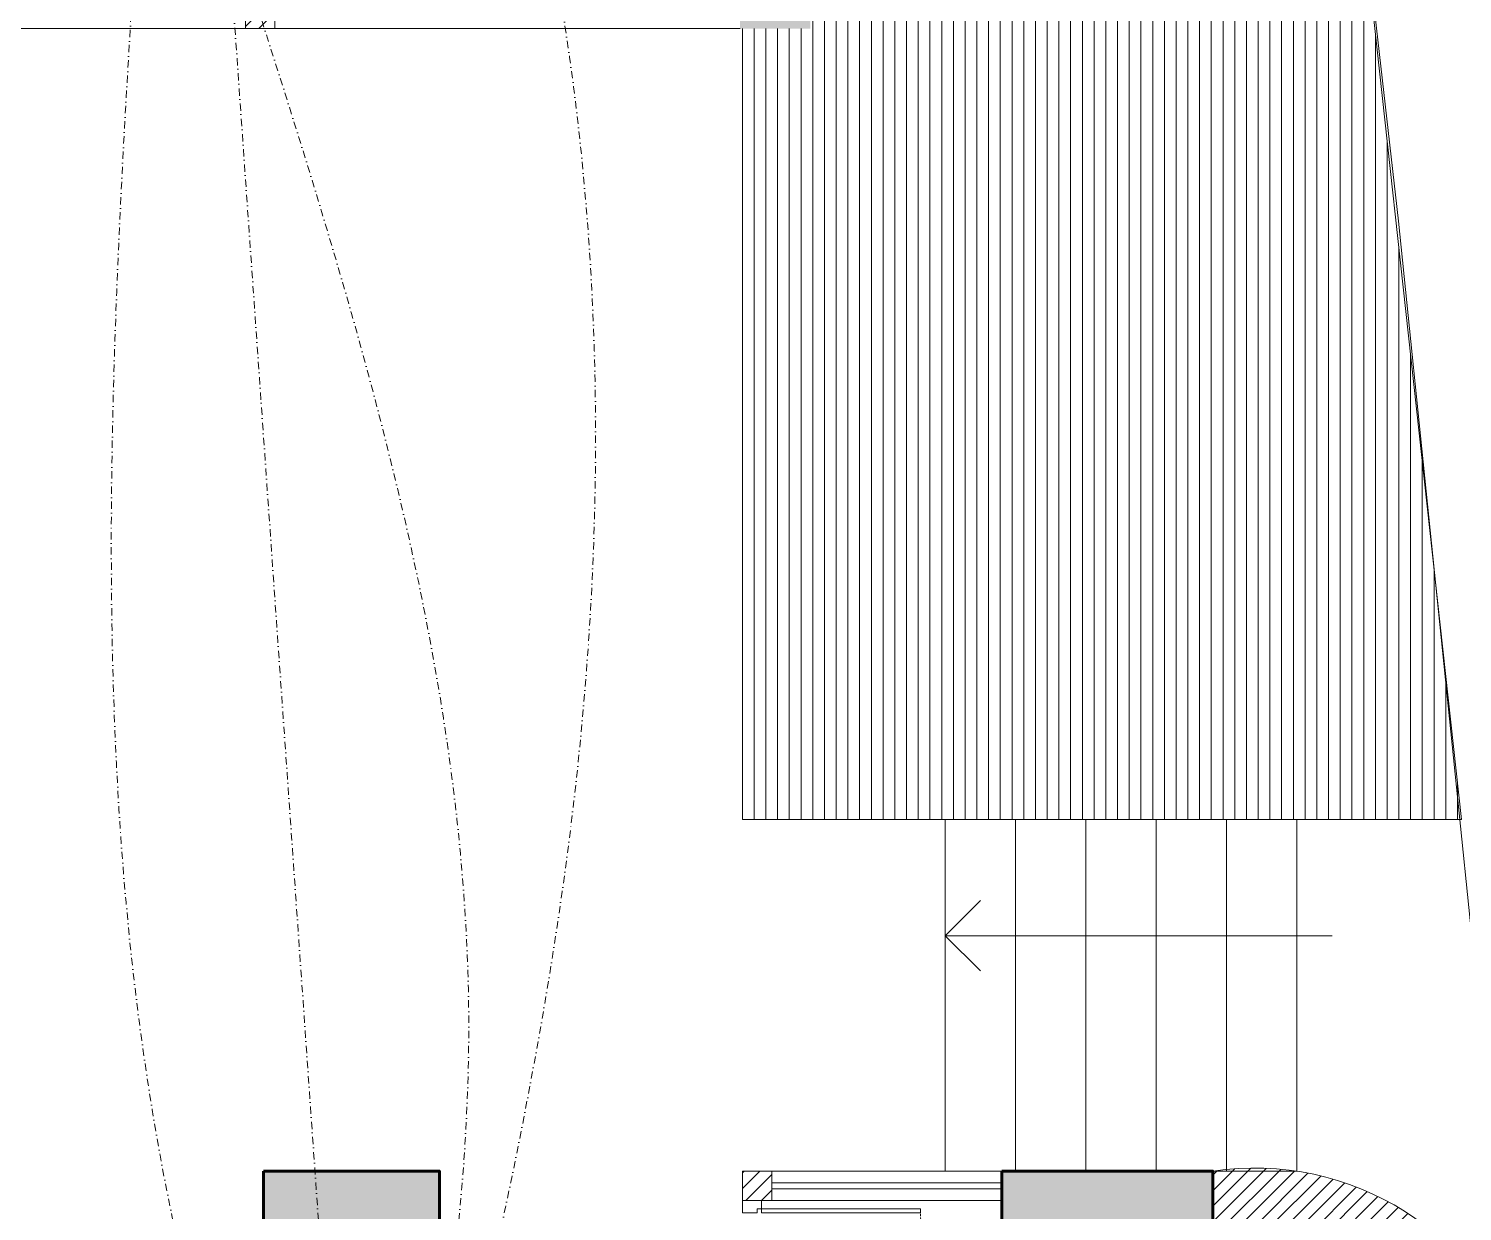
# Model space of a CAD drawing. Header units: inches. Extents: x 109699 to 44449955, y -10987 to 15824140.
# Drawn here: x 194714.3 to 194958.9, y -3618.6 to -3416.7 of the extents above; entities that cross this region are included whole.
import ezdxf

# ---------------------------------------------------------------- set-up
doc = ezdxf.new("R2010")
doc.units = ezdxf.units.IN
doc.header["$LTSCALE"] = 5
doc.header["$MEASUREMENT"] = 0
doc.linetypes.add('DASHDOT', pattern=[1, 0.5, -0.25, 0, -0.25])
doc.linetypes.add('HIDDEN', pattern=[0.375, 0.25, -0.125])
for name, color, linetype, lineweight in [('@NORMAL', 7, 'Continuous', 5), ('cloumn', 253, 'Continuous', 60), ('door', 8, 'Continuous', 9), ('DOOR1', 34, 'Continuous', 9), ('glass', 140, 'Continuous', 18), ('ha', 252, 'Continuous', 5), ('HATCH2', 253, 'Continuous', 15), ('Low height wall', 7, 'Continuous', 9), ('SB', 1, 'DASHDOT', 20), ('STAIR', 8, 'Continuous', 13), ('WALL-1', 8, 'Continuous', 9)]:
    doc.layers.add(name, color=color, linetype=linetype, lineweight=lineweight)

# ---------------------------------------------------------------- blocks, each defined once
blk = doc.blocks.new('coloumn-01')
at = {"layer": 'ha'}
h = blk.add_hatch(dxfattribs=at)
h.set_pattern_fill('AR-CONC', color=256, scale=0.5)
h.set_pattern_definition([(49.99999999999999, (0, 0), (3.586300913003767, -0.3137606749129755), [0.375, -4.125]), (355, (0, 0), (-0.693756668065, 3.760960668500059), [0.3, -3.3]), (100.45144446, (0.298858405, -0.02614672), (2.89254423363556, 3.447199954843147), [0.3187009599999999, -3.505710559999999]), (46.18420000000001, (0, 1), (5.336206653357862, -0.8275964039653827), [0.5625, -6.1875]), (96.63563549, (0.444683725, 0.931033465), (4.673309728371142, 4.870593003872752), [0.47805171, -5.258568799999999]), (351.1841639899999, (0, 1), (4.673309725273866, 4.870593001349951), [0.45, -4.950000005]), (21, (0.5, 0.75), (2.984535260592308, -2.013094453326694), [0.375, -4.125]), (326.0000000000001, (0.5, 0.75), (1.216576659607909, 3.625750225234265), [0.3, -3.3]), (71.45144474, (0.74871127, 0.58224213), (4.201111883649856, 1.612655764031769), [0.31870095, -3.50571056]), (37.50000000000001, (0, 0), (0.06079927658645334, 1.664469269156557), [0, -3.26, 0, -3.35, 0, -3.3125]), (7.499999999999999, (0, 0), (1.315347687210743, 1.972058559411801), [0, -1.91, 0, -3.185, 0, -1.2625]), (327.5, (-1.115, 0), (2.669112180862045, -0.1127743586718988), [0, -1.25, 0, -3.9, 0, -5.175]), (317.5, (-1.615, 0), (2.915930846711931, 0.5005249116615886), [0, -1.625, 0, -2.59, 0, -3.675])])
h.paths.add_polyline_path([(32128.44739975178, -2546319.049243456), (32092.44739975178, -2546319.049243456), (32092.44739975178, -2546331.049243456), (32128.44739975178, -2546331.049243456)])
h.paths.add_polyline_path([(32128.44739975189, -2546617.132962178), (32098.44739975189, -2546617.132962178), (32098.44739975189, -2546629.132962178), (32128.44739975189, -2546629.132962178)])
h.paths.add_polyline_path([(31978.51966727065, -2546605.132962178), (31966.51966727065, -2546605.132962178), (31966.51966727065, -2546635.132962178), (31978.51966727065, -2546635.132962178)])
h.paths.add_polyline_path([(31821.20333333506, -2546605.132962178), (31809.20333333506, -2546605.132962178), (31809.20333333506, -2546635.132962178), (31821.20333333506, -2546635.132962178)])
h.paths.add_polyline_path([(31689.20328743063, -2546611.133238418), (31677.20328743063, -2546611.133238418), (31677.20328743063, -2546635.133238418), (31689.20328743063, -2546635.133238418)])
h.paths.add_polyline_path([(31417.20347832461, -2546611.132962178), (31405.20347832461, -2546611.132962178), (31405.20347832461, -2546635.132962178), (31417.20347832461, -2546635.132962178)])
h.paths.add_polyline_path([(31435.20347912709, -2546415.348983645), (31405.20347912709, -2546415.348983645), (31405.20347912709, -2546427.348983645), (31435.20347912709, -2546427.348983645)])
h.paths.add_polyline_path([(31633.74647668525, -2546415.348983645), (31603.74647668525, -2546415.348983645), (31603.74647668525, -2546427.348983645), (31633.74647668525, -2546427.348983645)])
h.paths.add_polyline_path([(31821.20245073218, -2546319.049243455), (31809.20245073218, -2546319.049243455), (31809.20245073218, -2546349.049243455), (31821.20245073218, -2546349.049243455)])
h.paths.add_polyline_path([(31996.51966727068, -2546319.049243455), (31966.51966727068, -2546319.049243455), (31966.51966727068, -2546331.049243455), (31996.51966727068, -2546331.049243455)])
h.paths.add_polyline_path([(31581.74648750067, -2546291.049243452), (31541.74648750067, -2546291.049243452), (31541.74648750067, -2546301.049243452), (31581.74648750067, -2546301.049243452)])
h.paths.add_polyline_path([(31485.74647668505, -2546261.049243452), (31475.74647668505, -2546261.049243452), (31475.74647668505, -2546301.049243452), (31485.74647668505, -2546301.049243452)])
h.paths.add_polyline_path([(31581.74648750064, -2546206.049278549), (31521.74648750064, -2546206.049278549), (31521.74648750064, -2546216.049243455), (31581.74648750064, -2546216.049243455)])
h.paths.add_polyline_path([(31435.20347595899, -2546206.049243455), (31405.20347595899, -2546206.049243455), (31405.20347595899, -2546218.049243455), (31435.20347595899, -2546218.049243455)])
h.paths.add_polyline_path([(31435.20347912709, -2546094.049243455), (31405.20347912709, -2546094.049243455), (31405.20347912709, -2546106.049243455), (31435.20347912709, -2546106.049243455)])
h.paths.add_polyline_path([(31583.74647668522, -2546094.049243455), (31547.74647668522, -2546094.049243455), (31547.74647668522, -2546106.049243455), (31583.74647668522, -2546106.049243455)])
h.paths.add_polyline_path([(31775.41359277777, -2546094.049243455), (31763.41359277777, -2546094.049243455), (31763.41359277777, -2546124.049243455), (31775.41359277777, -2546124.049243455)])
h.paths.add_polyline_path([(32059.80123907101, -2546094.049243455), (32047.80123907101, -2546094.049243455), (32047.80123907101, -2546124.049243455), (32059.80123907101, -2546124.049243455)])
h.paths.add_polyline_path([(32058.06771510976, -2545913.633020405), (32028.06771510976, -2545913.633020405), (32028.06771510976, -2545925.633020405), (32058.06771510976, -2545925.633020405)])
h.paths.add_polyline_path([(32048.06771510973, -2545722.712815279), (32036.06771510973, -2545722.712815279), (32036.06771510973, -2545746.712815279), (32048.06771510973, -2545746.712815279)])
h.paths.add_polyline_path([(31799.41359277774, -2545913.633020405), (31763.41359277774, -2545913.633020405), (31763.41359277774, -2545925.633020405), (31799.41359277774, -2545925.633020405)])
h.paths.add_polyline_path([(31591.53986684192, -2545945.049243456), (31561.31223659915, -2545945.049243456), (31561.31223659915, -2545957.049243456), (31591.53986684192, -2545957.049243456)])
h.paths.add_polyline_path([(31435.20347912709, -2545945.049243456), (31405.20347912709, -2545945.049243456), (31405.20347912709, -2545957.049243456), (31435.20347912709, -2545957.049243456)])
h.paths.add_polyline_path([(31429.2035252499, -2545715.383477275), (31405.2035252499, -2545715.383477275), (31405.2035252499, -2545727.383477275), (31429.2035252499, -2545727.383477275)])
h.paths.add_polyline_path([(31605.53986684192, -2545715.383237123), (31581.53986684192, -2545715.383237123), (31581.53986684192, -2545727.383237123), (31605.53986684192, -2545727.383237123)])
h.paths.add_polyline_path([(31775.41359277774, -2545711.610186095), (31763.41359277774, -2545711.610186095), (31763.41359277774, -2545735.610186095), (31775.41359277774, -2545735.610186095)])
at = {"layer": 'cloumn'}
for points, elevation in [([(31966.51966727068, -2546319.049243455), (31966.51966727068, -2546331.049243455), (31996.51966727068, -2546331.049243455), (31996.51966727068, -2546319.049243455)], -16.50604298470201), ([(32092.44739975178, -2546319.049243456), (32092.44739975178, -2546331.049243456), (32128.44739975178, -2546331.049243456), (32128.44739975178, -2546319.049243456)], -16.98928691961915)]:
    blk.add_lwpolyline(points, close=True, dxfattribs=dict(at, elevation=elevation))
blk = doc.blocks.new('d45')
at = {"layer": 'door'}
for points in [[(12713.02491945242, -3984.666556461897), (12713.02491945242, -3987.880842176182), (12716.81063373813, -3987.880842176182), (12716.81063373813, -3986.809413604753), (12717.88206230956, -3986.809413604753), (12717.88206230956, -3984.666556461897)], [(12717.88206230956, -3987.880842176182), (12758.59634802385, -3987.880842176182), (12758.59634802385, -3986.809413604753), (12717.88206230956, -3986.809413604753)], [(12713.02491945242, -4029.666556461897), (12713.02491945242, -4026.452270747611), (12716.81063373813, -4026.452270747611), (12716.81063373813, -4027.52369931904), (12717.88206230956, -4027.52369931904), (12717.88206230956, -4029.666556461897)]]:
    blk.add_lwpolyline(points, close=True, dxfattribs=at)
at = {"layer": 'door', "linetype": 'HIDDEN', "ltscale": 0.5}
blk.add_arc((12721.32901941757, -3990.335052951198), 37.34805124737715, 264.7044746508268, 3.767728427307829, dxfattribs=at)

msp = doc.modelspace()

# ---------------------------------------------------------------- hatches: boundary and pattern name
at = {"layer": 'HATCH2'}
h = msp.add_hatch(dxfattribs=at)
h.set_pattern_fill('ANSI31', color=256, scale=15, angle=-2.544443745170813e-14)
h.set_pattern_definition([(44.99999999999996, (142391.9198280664, 2531389.256548782), (-1.325825214724776, 1.325825214724777), [])])
h.paths.add_polyline_path([(194835.9083757899, -3099.243988972905), (194830.9417583973, -3099.243988972905), (194830.9417583973, -3117.360945455081), (194756.2876360651, -3117.361528211555), (194756.2876360652, -3004.360945455081), (194751.2876360653, -3004.360945455081), (194751.2938193232, -3416.69909866229), (194756.2938193232, -3416.699681068587), (194756.2876360652, -3122.360945455081), (194835.9658219304, -3122.360945455081)])
h = msp.add_hatch(dxfattribs=at)
h.set_pattern_fill('ANSI31', color=256, scale=15, angle=-2.544443745170813e-14)
h.set_pattern_definition([(44.99999999999996, (142401.9198280664, 2531389.256548782), (-1.325825214724776, 1.325825214724777), [])])
h.paths.add_polyline_path([(194841.0764940197, -3611.699389865904), (194836.0764940197, -3611.699389865904), (194836.0764940197, -3616.699342296362), (194839.3145615039, -3616.699336285141), (194841.0764940197, -3616.699389865904)])
h = msp.add_hatch(dxfattribs=at)
h.set_pattern_fill('ANSI31', color=256, scale=15, angle=-2.544443745170813e-14)
h.set_pattern_definition([(44.99999999999996, (178287.0462413316, 2531125.984210069), (-1.325825214724776, 1.325825214724777), [])])
edge = h.paths.add_edge_path()
edge.add_arc((194923.5289443214, -3659.244557156975), 48.03029903465922, 16.59411456051332, 98.63049367790725)
edge.add_line((194916.3214430429, -3611.758121718003), (194916.321443043, -3621.903486336769))
edge.add_arc((194923.5289443216, -3659.244557156568), 38.03029903447558, 17.165262452572506, 100.924771754527, ccw=False)
edge.add_line((194959.8652776117, -3648.020719680751), (194987.714190647, -3877.517880821882))
edge.add_line((194987.714190647, -3877.517880821882), (194997.7723175769, -3877.517880821882))
edge.add_line((194997.7723175768, -3877.517880821882), (194993.2254721656, -3835.40874693664))
edge.add_line((194993.2254721656, -3835.40874693664), (194982.0339782895, -3744.135978512282))
edge.add_line((194982.0339782895, -3744.135978512282), (194969.5588733987, -3645.527587575189))

# ---------------------------------------------------------------- linework, layer by layer
at = {"layer": '@NORMAL'}
for p, q in [((194958.7573384944, -3551.699389865904, 0.1410239721206779), (194942.6752823585, -3404.699389865438, 0.4865327038176623)), ((194835.6752823586, -3416.699389865438, 0.5865327038178023), (194563.2876360654, -3416.699389865438, 0.4846634290584113)), ((194958.0764940197, -3551.699389865904, 0.5832439349171352), (194958.0764940197, -3545.476047717317, 0.5832439349171352)), ((194870.6752823585, -3571.516652979297, 0.4865327038176623), (194876.6752823585, -3565.516652979297, 0.4865327038176623)), ((194870.6752823585, -3571.516652979297, 0.4865327038176623), (194936.6752823585, -3571.516652979297, 0.4865327038176552)), ((194870.6752823585, -3571.516652979297, 0.4865327038176623), (194876.6752823585, -3577.516652979297, 0.4865327038176623)), ((194898.3214430397, -3611.699389865904), (194894.8481769131, -3611.699389864973, 0.5832439349170784))]:
    msp.add_line(p, q, dxfattribs=at)
at = {"layer": '@NORMAL', "color": 7}
msp.add_arc((194923.4277386029, -3659.321967057234, 1.166487869818361), 48.14986287654796, 17.2177309559616, 98.48711757615446, dxfattribs=at)
at = {"layer": 'glass'}
for p, q in [((194841.0764940197, -3613.699389865904, 0.8759413736022452), (194880.3214430394, -3613.699389865875, -44.00634806941216)), ((194841.0764940197, -3614.699389865904, 0.8759413736022452), (194880.3214430394, -3614.699389865875, -44.00634806941216))]:
    msp.add_line(p, q, dxfattribs=at)
at = {"layer": 'ha'}
for p, q in [((194848.0764940197, -3551.699389865904, 0.5832439349171352), (194848.0764940197, -3404.699389864973, 0.5832439349171352)), ((194850.0764940197, -3551.699389865904, 0.5832439349171352), (194850.0764940197, -3404.699389864973, 0.5832439349171352)), ((194852.0764940197, -3551.699389865904, 0.5832439349171352), (194852.0764940197, -3404.699389864973, 0.5832439349171352)), ((194854.0764940197, -3551.699389865904, 0.5832439349171352), (194854.0764940197, -3404.699389864973, 0.5832439349171352)), ((194856.0764940197, -3551.699389865904, 0.5832439349171352), (194856.0764940197, -3404.699389864973, 0.5832439349171352)), ((194858.0764940197, -3551.699389865904, 0.5832439349171352), (194858.0764940197, -3404.699389864973, 0.5832439349171352)), ((194860.0764940197, -3551.699389865904, 0.5832439349171352), (194860.0764940197, -3404.699389864973, 0.5832439349171352)), ((194862.0764940197, -3551.699389865904, 0.5832439349171352), (194862.0764940197, -3404.699389864973, 0.5832439349171352)), ((194864.0764940197, -3551.699389865904, 0.5832439349171352), (194864.0764940197, -3404.699389864973, 0.5832439349171352)), ((194866.0764940197, -3551.699389865904, 0.5832439349171352), (194866.0764940197, -3404.699389864973, 0.5832439349171352)), ((194868.0764940197, -3551.699389865904, 0.5832439349171352), (194868.0764940197, -3404.699389864973, 0.5832439349171352)), ((194870.0764940197, -3551.699389865904, 0.5832439349171352), (194870.0764940197, -3404.699389864973, 0.5832439349171352)), ((194872.0764940197, -3551.699389865904, 0.5832439349171352), (194872.0764940197, -3404.699389864973, 0.5832439349171352)), ((194874.0764940197, -3551.699389865904, 0.5832439349171352), (194874.0764940197, -3404.699389864973, 0.5832439349171352)), ((194876.0764940197, -3551.699389865904, 0.5832439349171352), (194876.0764940197, -3404.699389864973, 0.5832439349171352)), ((194878.0764940197, -3551.699389865904, 0.5832439349171352), (194878.0764940197, -3404.699389864973, 0.5832439349171352)), ((194880.0764940197, -3551.699389865904, 0.5832439349171352), (194880.0764940197, -3404.699389864973, 0.5832439349171352)), ((194882.0764940197, -3551.699389865904, 0.5832439349171352), (194882.0764940197, -3404.699389864973, 0.5832439349171352)), ((194884.0764940197, -3551.699389865904, 0.5832439349171352), (194884.0764940197, -3404.699389864973, 0.5832439349171352)), ((194886.0764940197, -3551.699389865904, 0.5832439349171352), (194886.0764940197, -3404.699389864973, 0.5832439349171352)), ((194888.0764940197, -3551.699389865904, 0.5832439349171352), (194888.0764940197, -3404.699389864973, 0.5832439349171352)), ((194890.0764940197, -3551.699389865904, 0.5832439349171352), (194890.0764940197, -3404.699389864973, 0.5832439349171352)), ((194892.0764940197, -3551.699389865904, 0.5832439349171352), (194892.0764940197, -3404.699389864973, 0.5832439349171352)), ((194894.0764940197, -3551.699389865904, 0.5832439349171352), (194894.0764940197, -3404.699389864973, 0.5832439349171352)), ((194896.0764940197, -3551.699389865904, 0.5832439349171352), (194896.0764940197, -3404.699389864973, 0.5832439349171352)), ((194898.0764940197, -3551.699389865904, 0.5832439349171352), (194898.0764940197, -3404.699389864973, 0.5832439349171352)), ((194900.0764940197, -3551.699389865904, 0.5832439349171352), (194900.0764940197, -3404.699389864973, 0.5832439349171352)), ((194902.0764940197, -3551.699389865904, 0.5832439349171352), (194902.0764940197, -3404.699389864973, 0.5832439349171352)), ((194904.0764940197, -3551.699389865904, 0.5832439349171352), (194904.0764940197, -3404.699389864973, 0.5832439349171352)), ((194906.0764940197, -3551.699389865904, 0.5832439349171352), (194906.0764940197, -3404.699389864973, 0.5832439349171352)), ((194908.0764940197, -3551.699389865904, 0.5832439349171352), (194908.0764940197, -3404.699389864973, 0.5832439349171352)), ((194910.0764940197, -3551.699389865904, 0.5832439349171352), (194910.0764940197, -3404.699389864973, 0.5832439349171352)), ((194912.0764940197, -3551.699389865904, 0.5832439349171352), (194912.0764940197, -3404.699389864973, 0.5832439349171352)), ((194914.0764940197, -3551.699389865904, 0.5832439349171352), (194914.0764940197, -3404.699389864973, 0.5832439349171352)), ((194916.0764940197, -3551.699389865904, 0.5832439349171352), (194916.0764940197, -3404.699389864973, 0.5832439349171352)), ((194918.0764940197, -3551.699389865904, 0.5832439349171352), (194918.0764940197, -3404.699389864973, 0.5832439349171352)), ((194920.0764940197, -3551.699389865904, 0.5832439349171352), (194920.0764940197, -3404.699389864973, 0.5832439349171352)), ((194922.0764940197, -3551.699389865904, 0.5832439349171352), (194922.0764940197, -3404.699389864973, 0.5832439349171352)), ((194924.0764940197, -3551.699389865904, 0.5832439349171352), (194924.0764940197, -3404.699389864973, 0.5832439349171352)), ((194926.0764940197, -3551.699389865904, 0.5832439349171352), (194926.0764940197, -3404.699389864973, 0.5832439349171352)), ((194928.0764940197, -3551.699389865904, 0.5832439349171352), (194928.0764940197, -3404.699389864973, 0.5832439349171352)), ((194930.0764940197, -3551.699389865904, 0.5832439349171352), (194930.0764940197, -3404.699389864973, 0.5832439349171352)), ((194932.0764940197, -3551.699389865904, 0.5832439349171352), (194932.0764940197, -3404.699389864973, 0.5832439349171352)), ((194934.0764940197, -3551.699389865904, 0.5832439349171352), (194934.0764940197, -3404.699389864973, 0.5832439349171352)), ((194936.0764940197, -3551.699389865904, 0.5832439349171352), (194936.0764940197, -3404.699389864973, 0.5832439349171352)), ((194938.0764940197, -3551.699389865904, 0.5832439349171352), (194938.0764940197, -3404.699389864973, 0.5832439349171352)), ((194940.0764940197, -3551.699389865904, 0.5832439349171352), (194940.0764940197, -3404.699389864973, 0.5832439349171352)), ((194942.0764940197, -3551.699389865904, 0.5832439349171352), (194942.0764940197, -3404.699389864973, 0.5832439349171352)), ((194836.0764940197, -3551.699389865904, 0.5832439349171352), (194836.0764940197, -3416.699389865438, 0.5832439349171352)), ((194838.0764940197, -3551.699389865904, 0.5832439349171352), (194838.0764940197, -3416.699389865438, 0.5832439349171352)), ((194840.0764940197, -3551.699389865904, 0.5832439349171352), (194840.0764940197, -3416.699389865438, 0.5832439349171352)), ((194842.0764940197, -3551.699389865904, 0.5832439349171352), (194842.0764940197, -3416.699389865438, 0.5832439349171352)), ((194844.0764940197, -3551.699389865904, 0.5832439349171352), (194844.0764940197, -3416.699389865438, 0.5832439349171352)), ((194846.0764940197, -3551.699389865904, 0.5832439349171352), (194846.0764940197, -3416.699389865438, 0.5832439349171352)), ((194944.0764940197, -3551.699389865904, 0.5832439349171352), (194944.0764940197, -3417.507336341127, 0.5832439349171352)), ((194946.0764940197, -3551.699389865904, 0.5832439349171352), (194946.0764940197, -3435.788580823506, 0.5832439349171352)), ((194948.0764940197, -3551.699389865904, 0.5832439349171352), (194948.0764940197, -3454.069825305885, 0.5832439349171352)), ((194950.0764940197, -3551.699389865904, 0.5832439349171352), (194950.0764940197, -3472.351069788265, 0.5832439349171352)), ((194952.0764940197, -3551.699389865904, 0.5832439349171352), (194952.0764940197, -3490.632314270644, 0.5832439349171352)), ((194954.0764940197, -3551.699389865904, 0.5832439349171352), (194954.0764940197, -3508.913558752558, 0.5832439349171352)), ((194956.0764940197, -3551.699389865904, 0.5832439349171352), (194956.0764940197, -3527.194803234937, 0.5832439349171352)), ((194958.7573384944, -3551.699389865904, 0.1000000000000062), (194836.0764940197, -3551.699389865904, 0.100000000000005))]:
    msp.add_line(p, q, dxfattribs=at)
at = {"layer": 'Low height wall'}
for p, q in [((194880.3214430394, -3611.699389865904, 0.1000000000001414), (194841.0764940197, -3611.699389865904, 0.09999999999999329)), ((194880.3214430394, -3616.699389865904, 0.100000000000005), (194841.0764940197, -3616.699389865904, 0.100000000000005))]:
    msp.add_line(p, q, dxfattribs=at)
at = {"layer": 'SB', "ltscale": 0.5}
msp.add_line((194747.6739194613, -3390.594514888222, -0.2245844333455302), (194770.673088984, -3719.094358087494, 0.2841549535472846), dxfattribs=at)
for points in [[(194770.673088984, -3719.094358087466, 0.2841549535469002), (194742.61328125, -3636.00390625), (194733.84375, -3380.9140625), (194741.1210937435, -3206.283169901156, 0.3961961066187733), (194741.58203125, -3136.0234375), (194742.2734375, -3075.359375, -1.289470276849853), (194742.24609375, -3034.62109375, 1.055486001032119), (194748.78515625, -3013.3203125, 0.9468120338202554), (194753.91015625, -3011.8125), (194761.9889932389, -3011.244881146302, -13.71501677771691), (194791.915205625, -3034.209741888501, -1.426439236872289)], [(194171.0732403477, -3028.378208730793, -0.2245844333455302), (194169.14453125, -3037.625, -0.2245844333455302), (194170.125, -3058.09765625, -0.2245844333455302), (194178.9921875, -3091.84375), (194296.10546875, -3225.90625, 0.4287668056533068), (194390.3046875, -3274.96875), (194770.1186257348, -3717.357132261154, 0.2841549535472846)], [(194771.0054288381, -3717.234225516363, 0.2792831185741377), (194808.078125, -3541.76953125), (194799.0202202603, -3381.839843932427, 1.774437621497697), (194776.4238231039, -3275.537179641374, 1.807818072243603), (194791.62890625, -3193.64453125)], [(194771.1745787619, -3714.832826441753, 0.2650478964294206), (194789.390625, -3586.34765625, -0.1351421716297326), (194749.88671875, -3402.22265625, -0.2245844333455302)], [(194225.17578125, -3572.0703125, 0.3973762376235932), (194236.83984375, -3596.76953125, 0.3973762376235932), (194277.3747827897, -3606.790640159089, -0.1538900300177404), (194412.8694351786, -3614.207544878063, -0.3572317764200268), (194556.48046875, -3644.2578125, 0.2300285237754537), (194749.3515625, -3680.3203125, 0.2185255425921895), (194758.556835695, -3694.239488976548, 0.2037978320968744), (194770.1186257348, -3717.357132261155, 0.2841549535472846)]]:
    msp.add_spline(points, degree=3, dxfattribs=at)
at = {"layer": 'STAIR', "linetype": 'Continuous'}
for p, q in [((194870.6752823585, -3551.699389865904, 0.4865327038176623), (194870.6752823585, -3611.699389865904, 0.4865327038176623)), ((194930.6752823585, -3551.699389865904, 0.4865327038176623), (194870.6752823585, -3551.699389865904, 0.4865327038176623)), ((194882.6752823585, -3551.699389865904, 0.4865327038176623), (194882.6752823585, -3611.699389865904, 0.4865327038176623)), ((194894.6752823585, -3551.699389865904, 0.4865327038176623), (194894.6752823585, -3611.699389865904, 0.4865327038176623)), ((194906.6752823585, -3551.699389865904, 0.4865327038176623), (194906.6752823585, -3611.699389865904, 0.4865327038176623)), ((194918.6752823585, -3551.699389865904, 0.4865327038176623), (194918.6752823585, -3611.699389865904, 0.4865327038176623)), ((194930.6752823585, -3551.699389865904, 0.4865327038176623), (194930.6752823585, -3611.699389865904, 0.4865327038176623)), ((194916.3214430397, -3611.699389865904), (194930.6752823585, -3611.699389865904))]:
    msp.add_line(p, q, dxfattribs=at)
at = {"layer": 'WALL-1'}
for p, q in [((194751.2876471689, -3416.699389865438, 0.4683144132678549), (194751.2876360653, -3004.360945455081, -33.02554563958398)), ((194756.2876471689, -3416.699389865438, 0.4683144132678549), (194756.2876360652, -3122.360945455081, 0.3881527145729855)), ((194751.2876471689, -3416.699389865438, 0.5568428080692343), (194756.2876471689, -3416.699389865438, 0.5568428080692343))]:
    msp.add_line(p, q, dxfattribs=at)
msp.add_lwpolyline([(194868.4595517207, -2878.818898212447), (194868.4595517207, -2878.818898212447), (194882.5363760565, -2955.263312255314), (194914.9482220625, -3169.871232741329), (194928.472870054, -3277.810349763187), (194948.0018365749, -3449.580448578394), (194961.9052018976, -3585.029801136165), (194982.0339782895, -3744.135978512282), (194993.2254721656, -3835.40874693664), (194998.4644814944, -3883.928132422085), (194996.0902246058, -3927.099831079415), (194987.05962257, -3957.826945758707), (194966.4675363954, -3992.483664249352), (194949.2101200047, -4018.511364481228)], dxfattribs=at)
at = {"layer": 'WALL-1', "elevation": 0.6759413736022424}
msp.add_lwpolyline([(194836.0764940197, -3616.699389865904), (194841.0764940197, -3616.699389865904), (194841.0764940197, -3611.699389865904), (194836.0764940197, -3611.699389865904)], close=True, dxfattribs=at)
at = {"layer": 'WALL-1', "elevation": 0.5832439349171494}
msp.add_lwpolyline([(194898.3214430395, -3611.699389864973), (194898.3481769132, -3611.699389864973)], dxfattribs=at)

# ---------------------------------------------------------------- block references
at = {"layer": '@NORMAL'}
msp.add_blockref('coloumn-01', (162787.8740432889, 2542707.34985359, 17.1892869196193), dxfattribs=at)
at = {"layer": 'DOOR1', "xscale": 0.6666666666581141, "yscale": 0.6666666666581141, "zscale": 0.6666666666581141, "rotation": 0.0001063651677376787}
msp.add_blockref('d45', (186360.7215886048, -960.2707051898378, 0.6321260057191687), dxfattribs=at)

doc.saveas('drawing.dxf')
